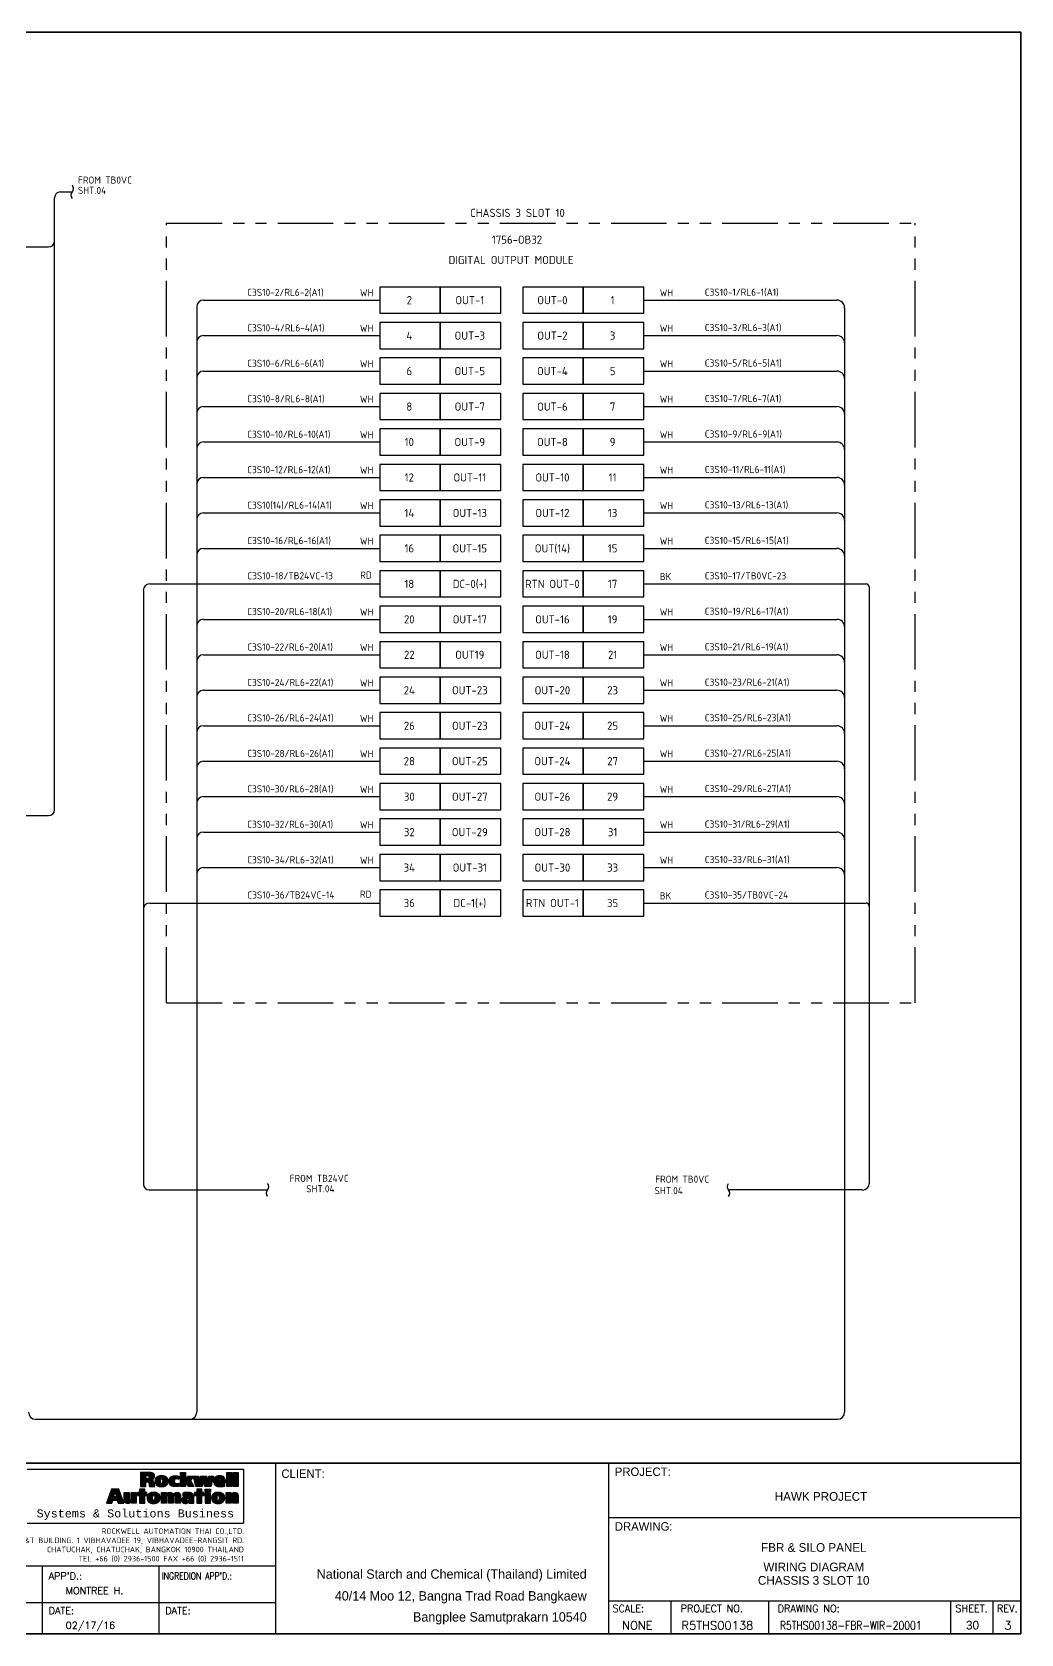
# Model space of a CAD drawing. Header units: inches. Extents: x 579627 to 667544, y 458630 to 507164.
# Drawn here: x 657006 to 658675, y 489908 to 492612 of the extents above; entities that cross this region are included whole.
import ezdxf
from ezdxf.enums import TextEntityAlignment as Align

# ---------------------------------------------------------------- set-up
doc = ezdxf.new("R2010")
doc.units = ezdxf.units.IN
doc.header["$MEASUREMENT"] = 0
doc.linetypes.add('PHANTOM2', pattern=[1.25, 0.625, -0.125, 0.125, -0.125, 0.125, -0.125])
for name, color, linetype in [('ASHADE', 7, 'Continuous'), ('GT_1', 9, 'Continuous'), ('HELPPOINT', 7, 'Continuous'), ('IE-EQUIP', 253, 'Continuous'), ('MEMBER', 7, 'Continuous'), ('RA_LOGO', 2, 'Continuous'), ('TITLE_BOX', 7, 'Continuous')]:
    doc.layers.add(name, color=color, linetype=linetype)
doc.styles.add('BOLD', font='monos.ttf')
doc.styles.add('HTX11', font='O8111901')
doc.styles.add('ISO3098B', font='ISO3098B.shx')
doc.styles.add('ROMANS', font='romans.shx', dxfattribs={"width": 0.85, "height": 25})
doc.styles.add('T1', font='browa.ttf', dxfattribs={"height": 1000})

# ---------------------------------------------------------------- blocks, each defined once
blk = doc.blocks.new('RA_LOGO1')
at = {"layer": 'RA_LOGO', "linetype": 'Continuous'}
h = blk.add_hatch(color=1, dxfattribs=at)
h.paths.add_polyline_path([(0.987, 0.539), (1.017, 0.539), (1.033, 0.538), (1.046, 0.533), (1.055, 0.521), (1.061, 0.505), (1.065, 0.484), (1.068, 0.461), (1.071, 0.439), (1.074, 0.42), (1.213, 0.42), (1.207, 0.439), (1.203, 0.46), (1.199, 0.482), (1.195, 0.504), (1.189, 0.526), (1.18, 0.545), (1.166, 0.562), (1.147, 0.575), (1.12, 0.583), (1.142, 0.59), (1.16, 0.598), (1.175, 0.609), (1.188, 0.621), (1.197, 0.637), (1.203, 0.655), (1.205, 0.677), (1.204, 0.694), (1.2, 0.709), (1.194, 0.723), (1.185, 0.734), (1.175, 0.744), (1.162, 0.752), (1.147, 0.759), (1.131, 0.763), (1.112, 0.767), (1.092, 0.769), (1.07, 0.77), (0.853, 0.77), (0.853, 0.42), (0.987, 0.42)])
h.paths.add_polyline_path([(0.981, 0.617), (0.981, 0.692), (1.018, 0.692), (1.044, 0.689), (1.063, 0.679), (1.071, 0.656), (1.066, 0.635), (1.054, 0.623), (1.036, 0.618), (1.016, 0.617)], flags=16)
h = blk.add_hatch(color=1, dxfattribs=at)
h.paths.add_polyline_path([(1.3, 0.676), (1.285, 0.67), (1.271, 0.663), (1.258, 0.654), (1.247, 0.644), (1.238, 0.633), (1.23, 0.62), (1.225, 0.606), (1.22, 0.591), (1.218, 0.574), (1.217, 0.556), (1.218, 0.538), (1.22, 0.522), (1.224, 0.506), (1.229, 0.492), (1.235, 0.479), (1.243, 0.467), (1.253, 0.456), (1.264, 0.447), (1.276, 0.438), (1.29, 0.431), (1.305, 0.425), (1.321, 0.421), (1.339, 0.417), (1.358, 0.415), (1.378, 0.415), (1.399, 0.415), (1.418, 0.417), (1.435, 0.421), (1.452, 0.425), (1.467, 0.431), (1.481, 0.438), (1.493, 0.447), (1.504, 0.456), (1.514, 0.467), (1.522, 0.479), (1.528, 0.492), (1.534, 0.506), (1.537, 0.522), (1.54, 0.538), (1.54, 0.556), (1.539, 0.574), (1.537, 0.591), (1.533, 0.606), (1.527, 0.62), (1.519, 0.633), (1.51, 0.644), (1.499, 0.654), (1.486, 0.663), (1.472, 0.67), (1.456, 0.676), (1.439, 0.681), (1.42, 0.684), (1.4, 0.686), (1.378, 0.687), (1.357, 0.686), (1.336, 0.684), (1.317, 0.681)])
h.paths.add_polyline_path([(1.36, 0.605), (1.378, 0.612), (1.396, 0.605), (1.404, 0.584), (1.406, 0.556), (1.405, 0.529), (1.401, 0.508), (1.393, 0.494), (1.378, 0.49), (1.364, 0.494), (1.356, 0.508), (1.352, 0.529), (1.351, 0.556), (1.353, 0.584)], flags=16)
for color, points in [(1, [(1.697, 0.575), (1.705, 0.591), (1.718, 0.603), (1.735, 0.61), (1.756, 0.612), (1.778, 0.61), (1.796, 0.606), (1.813, 0.599), (1.813, 0.676), (1.793, 0.681), (1.771, 0.684), (1.748, 0.686), (1.721, 0.687), (1.699, 0.686), (1.679, 0.684), (1.66, 0.681), (1.643, 0.676), (1.627, 0.67), (1.613, 0.663), (1.601, 0.654), (1.59, 0.644), (1.581, 0.633), (1.573, 0.62), (1.567, 0.606), (1.563, 0.591), (1.561, 0.574), (1.56, 0.556), (1.56, 0.538), (1.563, 0.522), (1.566, 0.506), (1.572, 0.492), (1.578, 0.479), (1.586, 0.467), (1.596, 0.456), (1.607, 0.447), (1.619, 0.438), (1.632, 0.431), (1.648, 0.425), (1.664, 0.421), (1.682, 0.417), (1.701, 0.415), (1.721, 0.415), (1.748, 0.415), (1.772, 0.418), (1.794, 0.422), (1.815, 0.428), (1.815, 0.505), (1.797, 0.496), (1.778, 0.491), (1.756, 0.49), (1.735, 0.492), (1.718, 0.5), (1.705, 0.514), (1.697, 0.531), (1.694, 0.554)]), (1, [(2.233, 0.42), (2.391, 0.42), (2.423, 0.598), (2.424, 0.598), (2.455, 0.42), (2.612, 0.42), (2.671, 0.681), (2.556, 0.681), (2.533, 0.511), (2.532, 0.511), (2.503, 0.681), (2.351, 0.681), (2.324, 0.511), (2.323, 0.511), (2.298, 0.681), (2.174, 0.681)]), (1, [(3.007, 0.42), (3.13, 0.42), (3.13, 0.769), (3.007, 0.769)]), (1, [(3.292, 0.769), (3.169, 0.769), (3.169, 0.42), (3.292, 0.42)]), (252, [(0.745, 0.265), (0.617, 0.265), (0.617, 0.112), (0.617, 0.096), (0.611, 0.082), (0.594, 0.076), (0.579, 0.082), (0.573, 0.096), (0.572, 0.112), (0.572, 0.265), (0.444, 0.265), (0.444, 0.081), (0.445, 0.062), (0.449, 0.046), (0.455, 0.031), (0.465, 0.018), (0.478, 0.008), (0.494, 0.001), (0.513, -0.004), (0.537, -0.006), (0.558, -0.004), (0.579, 0.001), (0.597, 0.011), (0.612, 0.026), (0.625, 0.047), (0.625, 0), (0.745, 0)]), (252, [(0.956, 0.191), (1.011, 0.191), (1.011, 0.265), (0.956, 0.265), (0.956, 0.355), (0.828, 0.355), (0.828, 0.265), (0.774, 0.265), (0.774, 0.191), (0.828, 0.191), (0.828, 0), (0.956, 0)]), (252, [(1.505, 0.153), (1.505, 0.169), (1.511, 0.183), (1.528, 0.189), (1.543, 0.183), (1.549, 0.169), (1.55, 0.153), (1.55, 0), (1.678, 0), (1.678, 0.153), (1.679, 0.169), (1.685, 0.183), (1.701, 0.189), (1.717, 0.183), (1.723, 0.169), (1.724, 0.153), (1.724, 0), (1.852, 0), (1.852, 0.159), (1.851, 0.173), (1.851, 0.187), (1.85, 0.202), (1.847, 0.215), (1.843, 0.228), (1.836, 0.24), (1.827, 0.25), (1.816, 0.259), (1.8, 0.265), (1.781, 0.269), (1.758, 0.271), (1.738, 0.269), (1.717, 0.264), (1.698, 0.255), (1.682, 0.242), (1.672, 0.225), (1.663, 0.242), (1.649, 0.255), (1.631, 0.264), (1.61, 0.269), (1.589, 0.271), (1.57, 0.27), (1.551, 0.266), (1.535, 0.259), (1.52, 0.249), (1.508, 0.236), (1.497, 0.217), (1.497, 0.265), (1.377, 0.265), (1.377, 0), (1.505, 0)]), (252, [(2.257, 0), (2.386, 0), (2.386, 0.191), (2.441, 0.191), (2.441, 0.265), (2.386, 0.265), (2.386, 0.355), (2.257, 0.355), (2.257, 0.265), (2.203, 0.265), (2.203, 0.191), (2.257, 0.191)]), (252, [(3.117, 0.153), (3.117, 0.169), (3.123, 0.183), (3.14, 0.189), (3.155, 0.183), (3.161, 0.169), (3.162, 0.153), (3.162, 0), (3.29, 0), (3.29, 0.184), (3.289, 0.203), (3.285, 0.219), (3.279, 0.234), (3.269, 0.247), (3.256, 0.257), (3.24, 0.265), (3.221, 0.269), (3.197, 0.271), (3.176, 0.269), (3.155, 0.263), (3.137, 0.253), (3.122, 0.239), (3.109, 0.217), (3.109, 0.265), (2.989, 0.265), (2.989, 0), (3.117, 0)])]:
    blk.add_hatch(color=color, dxfattribs=at).paths.add_polyline_path(points)
h = blk.add_hatch(color=1, dxfattribs=at)
h.paths.add_polyline_path([(1.973, 0.769), (1.847, 0.769), (1.847, 0.42), (1.973, 0.42), (1.973, 0.566)])
h.paths.add_polyline_path([(1.974, 0.566), (2.045, 0.42), (2.187, 0.42), (2.101, 0.566), (2.173, 0.681), (2.036, 0.681)])
h = blk.add_hatch(color=1, dxfattribs=at)
h.paths.add_polyline_path([(2.817, 0.415), (2.838, 0.415), (2.859, 0.415), (2.88, 0.416), (2.901, 0.418), (2.92, 0.421), (2.938, 0.425), (2.956, 0.43), (2.956, 0.497), (2.939, 0.49), (2.918, 0.485), (2.895, 0.482), (2.87, 0.481), (2.849, 0.482), (2.83, 0.485), (2.815, 0.493), (2.804, 0.504), (2.8, 0.521), (2.975, 0.521), (2.975, 0.536), (2.974, 0.555), (2.972, 0.572), (2.969, 0.589), (2.965, 0.605), (2.96, 0.619), (2.953, 0.632), (2.944, 0.645), (2.934, 0.655), (2.922, 0.665), (2.909, 0.673), (2.894, 0.679), (2.877, 0.683), (2.858, 0.686), (2.838, 0.687), (2.816, 0.686), (2.795, 0.684), (2.777, 0.681), (2.759, 0.676), (2.744, 0.67), (2.73, 0.663), (2.717, 0.654), (2.706, 0.644), (2.697, 0.633), (2.69, 0.62), (2.684, 0.606), (2.679, 0.591), (2.677, 0.574), (2.676, 0.556), (2.677, 0.538), (2.679, 0.522), (2.683, 0.507), (2.688, 0.492), (2.694, 0.479), (2.702, 0.467), (2.712, 0.456), (2.723, 0.447), (2.735, 0.438), (2.749, 0.431), (2.764, 0.425), (2.78, 0.421), (2.798, 0.417)])
h.paths.add_polyline_path([(2.799, 0.576), (2.801, 0.598), (2.811, 0.618), (2.834, 0.627), (2.855, 0.618), (2.864, 0.598), (2.865, 0.576)], flags=16)
h = blk.add_hatch(color=252, dxfattribs=at)
h.paths.add_polyline_path([(0.272, 0.077), (0.296, 0), (0.439, 0), (0.312, 0.355), (0.124, 0.355), (0, 0), (0.136, 0), (0.158, 0.077)])
h.paths.add_polyline_path([(0.255, 0.162), (0.177, 0.162), (0.216, 0.28)], flags=16)
h = blk.add_hatch(color=252, dxfattribs=at)
h.paths.add_polyline_path([(1.14, -0.003), (1.159, -0.005), (1.18, -0.006), (1.201, -0.005), (1.22, -0.003), (1.238, 0), (1.255, 0.005), (1.27, 0.011), (1.284, 0.018), (1.297, 0.027), (1.308, 0.036), (1.317, 0.047), (1.326, 0.06), (1.333, 0.073), (1.338, 0.087), (1.342, 0.103), (1.344, 0.12), (1.345, 0.137), (1.344, 0.156), (1.341, 0.173), (1.337, 0.188), (1.331, 0.203), (1.323, 0.216), (1.313, 0.227), (1.302, 0.238), (1.29, 0.246), (1.275, 0.254), (1.259, 0.26), (1.242, 0.265), (1.223, 0.268), (1.202, 0.27), (1.18, 0.271), (1.158, 0.27), (1.137, 0.268), (1.118, 0.265), (1.101, 0.26), (1.085, 0.254), (1.071, 0.246), (1.058, 0.238), (1.047, 0.227), (1.038, 0.216), (1.03, 0.203), (1.024, 0.188), (1.02, 0.173), (1.017, 0.156), (1.016, 0.137), (1.017, 0.12), (1.019, 0.103), (1.023, 0.087), (1.028, 0.073), (1.035, 0.06), (1.043, 0.047), (1.053, 0.036), (1.064, 0.027), (1.076, 0.018), (1.09, 0.011), (1.105, 0.005), (1.122, 0)])
h.paths.add_polyline_path([(1.165, 0.075), (1.157, 0.089), (1.153, 0.111), (1.152, 0.137), (1.154, 0.166), (1.162, 0.187), (1.18, 0.195), (1.198, 0.187), (1.207, 0.166), (1.208, 0.137), (1.207, 0.111), (1.204, 0.089), (1.195, 0.075), (1.18, 0.07)], flags=16)
h = blk.add_hatch(color=252, dxfattribs=at)
h.paths.add_polyline_path([(1.883, 0.052), (1.889, 0.036), (1.899, 0.023), (1.911, 0.012), (1.926, 0.004), (1.942, -0.001), (1.96, -0.005), (1.978, -0.006), (1.999, -0.004), (2.019, 0.001), (2.037, 0.01), (2.052, 0.022), (2.065, 0.04), (2.065, 0), (2.184, 0), (2.184, 0.161), (2.183, 0.18), (2.179, 0.197), (2.173, 0.212), (2.165, 0.225), (2.155, 0.236), (2.144, 0.245), (2.131, 0.252), (2.117, 0.258), (2.102, 0.263), (2.086, 0.266), (2.07, 0.268), (2.054, 0.27), (2.038, 0.271), (2.022, 0.271), (1.995, 0.27), (1.973, 0.269), (1.953, 0.266), (1.933, 0.261), (1.911, 0.256), (1.911, 0.181), (1.932, 0.19), (1.954, 0.197), (1.977, 0.202), (2, 0.204), (2.019, 0.203), (2.037, 0.2), (2.053, 0.194), (2.063, 0.183), (2.067, 0.165), (2.053, 0.167), (2.036, 0.168), (2.018, 0.169), (2, 0.168), (1.983, 0.167), (1.965, 0.164), (1.948, 0.16), (1.933, 0.154), (1.918, 0.147), (1.906, 0.137), (1.896, 0.125), (1.888, 0.11), (1.883, 0.092), (1.881, 0.072)])
h.paths.add_polyline_path([(1.998, 0.086), (2.007, 0.106), (2.028, 0.115), (2.055, 0.116), (2.067, 0.116), (2.067, 0.108), (2.063, 0.086), (2.05, 0.068), (2.028, 0.061), (2.011, 0.064), (2.001, 0.072)], flags=16)
h = blk.add_hatch(color=252, dxfattribs=at)
h.paths.add_polyline_path([(2.471, 0), (2.599, 0), (2.599, 0.264), (2.471, 0.264)])
h.paths.add_polyline_path([(2.599, 0.296), (2.599, 0.355), (2.471, 0.355), (2.471, 0.296)])
h = blk.add_hatch(color=252, dxfattribs=at)
h.paths.add_polyline_path([(2.751, -0.003), (2.77, -0.005), (2.791, -0.006), (2.811, -0.005), (2.831, -0.003), (2.849, 0), (2.865, 0.005), (2.881, 0.011), (2.895, 0.018), (2.907, 0.027), (2.918, 0.036), (2.928, 0.047), (2.936, 0.06), (2.943, 0.073), (2.948, 0.087), (2.952, 0.103), (2.955, 0.12), (2.955, 0.137), (2.954, 0.156), (2.952, 0.173), (2.947, 0.188), (2.941, 0.203), (2.934, 0.216), (2.924, 0.227), (2.913, 0.238), (2.9, 0.246), (2.886, 0.254), (2.87, 0.26), (2.852, 0.265), (2.833, 0.268), (2.813, 0.27), (2.791, 0.271), (2.769, 0.27), (2.748, 0.268), (2.729, 0.265), (2.711, 0.26), (2.695, 0.254), (2.681, 0.246), (2.669, 0.238), (2.658, 0.227), (2.648, 0.216), (2.64, 0.203), (2.634, 0.188), (2.63, 0.173), (2.628, 0.156), (2.627, 0.137), (2.627, 0.12), (2.63, 0.103), (2.633, 0.087), (2.639, 0.073), (2.645, 0.06), (2.654, 0.047), (2.663, 0.036), (2.674, 0.027), (2.687, 0.018), (2.701, 0.011), (2.716, 0.005), (2.733, 0)])
h.paths.add_polyline_path([(2.776, 0.075), (2.768, 0.089), (2.764, 0.111), (2.763, 0.137), (2.765, 0.166), (2.773, 0.187), (2.791, 0.195), (2.809, 0.187), (2.817, 0.166), (2.819, 0.137), (2.818, 0.111), (2.814, 0.089), (2.806, 0.075), (2.791, 0.07)], flags=16)
at = {"layer": 'RA_LOGO', "color": 1, "linetype": 'Continuous'}
for points in [[(1.147, 0.759), (1.131, 0.763), (1.112, 0.767), (1.092, 0.769), (1.07, 0.77), (0.853, 0.77), (0.853, 0.42), (0.987, 0.42), (0.987, 0.539), (1.017, 0.539), (1.033, 0.538), (1.046, 0.533), (1.055, 0.521), (1.061, 0.505), (1.065, 0.484), (1.068, 0.461), (1.071, 0.439), (1.074, 0.42), (1.213, 0.42), (1.207, 0.439), (1.203, 0.46), (1.199, 0.482), (1.195, 0.504), (1.189, 0.526), (1.18, 0.545), (1.166, 0.562), (1.147, 0.575), (1.121, 0.583), (1.121, 0.584), (1.142, 0.59), (1.16, 0.598), (1.175, 0.609), (1.188, 0.621), (1.197, 0.637), (1.203, 0.655), (1.205, 0.677), (1.204, 0.694), (1.2, 0.709), (1.194, 0.723), (1.185, 0.734), (1.175, 0.744), (1.162, 0.752)], [(1.016, 0.617), (0.981, 0.617), (0.981, 0.692), (1.018, 0.692), (1.044, 0.689), (1.063, 0.679), (1.071, 0.656), (1.066, 0.635), (1.054, 0.623), (1.036, 0.618)], [(1.456, 0.676), (1.439, 0.681), (1.42, 0.684), (1.4, 0.686), (1.378, 0.687), (1.357, 0.686), (1.336, 0.684), (1.317, 0.681), (1.3, 0.676), (1.285, 0.67), (1.271, 0.663), (1.258, 0.654), (1.247, 0.644), (1.238, 0.633), (1.23, 0.62), (1.225, 0.606), (1.22, 0.591), (1.218, 0.574), (1.217, 0.556), (1.217, 0.556), (1.218, 0.538), (1.22, 0.522), (1.224, 0.506), (1.229, 0.492), (1.235, 0.479), (1.243, 0.467), (1.253, 0.456), (1.264, 0.447), (1.276, 0.438), (1.29, 0.431), (1.305, 0.425), (1.321, 0.421), (1.339, 0.417), (1.358, 0.415), (1.378, 0.415), (1.399, 0.415), (1.418, 0.417), (1.435, 0.421), (1.452, 0.425), (1.467, 0.431), (1.481, 0.438), (1.493, 0.447), (1.504, 0.456), (1.514, 0.467), (1.522, 0.479), (1.528, 0.492), (1.534, 0.506), (1.537, 0.522), (1.54, 0.538), (1.54, 0.556), (1.539, 0.574), (1.537, 0.591), (1.533, 0.606), (1.527, 0.62), (1.519, 0.633), (1.51, 0.644), (1.499, 0.654), (1.486, 0.663), (1.472, 0.67)], [(1.351, 0.556), (1.353, 0.584), (1.36, 0.605), (1.378, 0.612), (1.396, 0.605), (1.404, 0.584), (1.406, 0.556), (1.405, 0.529), (1.401, 0.508), (1.393, 0.494), (1.378, 0.49), (1.364, 0.494), (1.356, 0.508), (1.352, 0.529)], [(1.679, 0.684), (1.699, 0.686), (1.721, 0.687), (1.748, 0.686), (1.771, 0.684), (1.793, 0.681), (1.813, 0.676), (1.813, 0.599), (1.796, 0.606), (1.778, 0.61), (1.756, 0.612), (1.735, 0.61), (1.718, 0.603), (1.705, 0.591), (1.697, 0.575), (1.694, 0.554), (1.697, 0.531), (1.705, 0.514), (1.718, 0.5), (1.735, 0.492), (1.756, 0.49), (1.778, 0.491), (1.797, 0.496), (1.815, 0.505), (1.815, 0.428), (1.794, 0.422), (1.772, 0.418), (1.748, 0.415), (1.721, 0.415), (1.701, 0.415), (1.682, 0.417), (1.664, 0.421), (1.648, 0.425), (1.632, 0.431), (1.619, 0.438), (1.607, 0.447), (1.596, 0.456), (1.586, 0.467), (1.578, 0.479), (1.572, 0.492), (1.566, 0.506), (1.563, 0.522), (1.56, 0.538), (1.56, 0.556), (1.561, 0.574), (1.563, 0.591), (1.567, 0.606), (1.573, 0.62), (1.581, 0.633), (1.59, 0.644), (1.601, 0.654), (1.613, 0.663), (1.627, 0.67), (1.643, 0.676), (1.66, 0.681)], [(1.973, 0.42), (1.847, 0.42), (1.847, 0.769), (1.973, 0.769), (1.973, 0.566), (1.974, 0.566), (1.973, 0.566)], [(2.045, 0.42), (1.974, 0.566), (2.036, 0.681), (2.173, 0.681), (2.101, 0.566), (2.187, 0.42)], [(2.455, 0.42), (2.424, 0.598), (2.423, 0.598), (2.391, 0.42), (2.233, 0.42), (2.174, 0.681), (2.298, 0.681), (2.323, 0.511), (2.324, 0.511), (2.351, 0.681), (2.503, 0.681), (2.532, 0.511), (2.533, 0.511), (2.556, 0.681), (2.671, 0.681), (2.612, 0.42)], [(2.817, 0.415), (2.838, 0.415), (2.859, 0.415), (2.88, 0.416), (2.901, 0.418), (2.92, 0.421), (2.938, 0.425), (2.956, 0.43), (2.956, 0.497), (2.939, 0.49), (2.918, 0.485), (2.895, 0.482), (2.87, 0.481), (2.849, 0.482), (2.83, 0.485), (2.815, 0.493), (2.804, 0.504), (2.8, 0.521), (2.975, 0.521), (2.975, 0.536), (2.974, 0.555), (2.972, 0.572), (2.969, 0.589), (2.965, 0.605), (2.96, 0.619), (2.953, 0.632), (2.944, 0.645), (2.934, 0.655), (2.922, 0.665), (2.909, 0.673), (2.894, 0.679), (2.877, 0.683), (2.858, 0.686), (2.838, 0.687), (2.816, 0.686), (2.795, 0.684), (2.777, 0.681), (2.759, 0.676), (2.744, 0.67), (2.73, 0.663), (2.717, 0.654), (2.706, 0.644), (2.697, 0.633), (2.69, 0.62), (2.684, 0.606), (2.679, 0.591), (2.677, 0.574), (2.676, 0.556), (2.676, 0.556), (2.677, 0.538), (2.679, 0.522), (2.683, 0.507), (2.688, 0.492), (2.694, 0.479), (2.702, 0.467), (2.712, 0.456), (2.723, 0.447), (2.735, 0.438), (2.749, 0.431), (2.764, 0.425), (2.78, 0.421), (2.798, 0.417)], [(2.865, 0.576), (2.799, 0.576), (2.801, 0.598), (2.811, 0.618), (2.834, 0.627), (2.855, 0.618), (2.864, 0.598)], [(3.007, 0.42), (3.007, 0.769), (3.13, 0.769), (3.13, 0.42)], [(3.169, 0.42), (3.169, 0.769), (3.292, 0.769), (3.292, 0.42)]]:
    blk.add_lwpolyline(points, close=True, dxfattribs=at)
at = {"layer": 'RA_LOGO', "color": 252, "linetype": 'Continuous'}
for points in [[(0.296, 0), (0.439, 0), (0.312, 0.355), (0.124, 0.355), (0, 0), (0.136, 0), (0.158, 0.077), (0.272, 0.077)], [(0.216, 0.279), (0.217, 0.279), (0.255, 0.162), (0.177, 0.162)], [(0.455, 0.031), (0.449, 0.046), (0.445, 0.062), (0.444, 0.081), (0.444, 0.265), (0.572, 0.265), (0.572, 0.112), (0.573, 0.096), (0.579, 0.082), (0.594, 0.076), (0.611, 0.082), (0.617, 0.096), (0.617, 0.112), (0.617, 0.265), (0.745, 0.265), (0.745, 0), (0.625, 0), (0.625, 0.045), (0.624, 0.045), (0.612, 0.026), (0.597, 0.011), (0.579, 0.001), (0.558, -0.004), (0.537, -0.006), (0.513, -0.004), (0.494, 0.001), (0.478, 0.008), (0.465, 0.018)], [(0.956, 0.191), (1.011, 0.191), (1.011, 0.265), (0.956, 0.265), (0.956, 0.355), (0.828, 0.355), (0.828, 0.265), (0.774, 0.265), (0.774, 0.191), (0.828, 0.191), (0.828, 0), (0.956, 0)], [(1.158, 0.27), (1.137, 0.268), (1.118, 0.265), (1.101, 0.26), (1.085, 0.254), (1.071, 0.246), (1.058, 0.238), (1.047, 0.227), (1.038, 0.216), (1.03, 0.203), (1.024, 0.188), (1.02, 0.173), (1.017, 0.156), (1.016, 0.137), (1.016, 0.137), (1.017, 0.12), (1.019, 0.103), (1.023, 0.087), (1.028, 0.073), (1.035, 0.06), (1.043, 0.047), (1.053, 0.036), (1.064, 0.027), (1.076, 0.018), (1.09, 0.011), (1.105, 0.005), (1.122, 0), (1.14, -0.003), (1.159, -0.005), (1.18, -0.006), (1.201, -0.005), (1.22, -0.003), (1.238, 0), (1.255, 0.005), (1.27, 0.011), (1.284, 0.018), (1.297, 0.027), (1.308, 0.036), (1.317, 0.047), (1.326, 0.06), (1.333, 0.073), (1.338, 0.087), (1.342, 0.103), (1.344, 0.12), (1.345, 0.137), (1.345, 0.137), (1.344, 0.156), (1.341, 0.173), (1.337, 0.188), (1.331, 0.203), (1.323, 0.216), (1.313, 0.227), (1.302, 0.238), (1.29, 0.246), (1.275, 0.254), (1.259, 0.26), (1.242, 0.265), (1.223, 0.268), (1.202, 0.27), (1.18, 0.271), (1.18, 0.271)], [(1.152, 0.137), (1.154, 0.166), (1.162, 0.187), (1.18, 0.195), (1.198, 0.187), (1.207, 0.166), (1.208, 0.137), (1.207, 0.111), (1.204, 0.089), (1.195, 0.075), (1.18, 0.07), (1.165, 0.075), (1.157, 0.089), (1.153, 0.111)], [(1.549, 0.169), (1.543, 0.183), (1.528, 0.189), (1.511, 0.183), (1.505, 0.169), (1.505, 0.153), (1.505, 0), (1.377, 0), (1.377, 0.265), (1.497, 0.265), (1.497, 0.219), (1.499, 0.219), (1.508, 0.236), (1.52, 0.249), (1.535, 0.259), (1.551, 0.266), (1.57, 0.27), (1.589, 0.271), (1.61, 0.269), (1.631, 0.264), (1.649, 0.255), (1.663, 0.242), (1.672, 0.226), (1.673, 0.226), (1.682, 0.242), (1.698, 0.255), (1.717, 0.264), (1.738, 0.269), (1.758, 0.271), (1.781, 0.269), (1.8, 0.265), (1.816, 0.259), (1.827, 0.25), (1.836, 0.24), (1.843, 0.228), (1.847, 0.215), (1.85, 0.202), (1.851, 0.187), (1.851, 0.173), (1.852, 0.159), (1.852, 0), (1.724, 0), (1.724, 0.153), (1.723, 0.169), (1.717, 0.183), (1.701, 0.189), (1.685, 0.183), (1.679, 0.169), (1.678, 0.153), (1.678, 0), (1.55, 0), (1.55, 0.153)], [(1.973, 0.269), (1.953, 0.266), (1.933, 0.261), (1.911, 0.256), (1.911, 0.181), (1.932, 0.19), (1.954, 0.197), (1.977, 0.202), (2, 0.204), (2.019, 0.203), (2.037, 0.2), (2.053, 0.194), (2.063, 0.183), (2.067, 0.165), (2.053, 0.167), (2.036, 0.168), (2.018, 0.169), (2, 0.168), (1.983, 0.167), (1.965, 0.164), (1.948, 0.16), (1.933, 0.154), (1.918, 0.147), (1.906, 0.137), (1.896, 0.125), (1.888, 0.11), (1.883, 0.092), (1.881, 0.072), (1.881, 0.072), (1.883, 0.052), (1.889, 0.036), (1.899, 0.023), (1.911, 0.012), (1.926, 0.004), (1.942, -0.001), (1.96, -0.005), (1.978, -0.006), (1.999, -0.004), (2.019, 0.001), (2.037, 0.01), (2.052, 0.022), (2.064, 0.038), (2.065, 0.038), (2.065, 0), (2.184, 0), (2.184, 0.161), (2.183, 0.18), (2.179, 0.197), (2.173, 0.212), (2.165, 0.225), (2.155, 0.236), (2.144, 0.245), (2.131, 0.252), (2.117, 0.258), (2.102, 0.263), (2.086, 0.266), (2.07, 0.268), (2.054, 0.27), (2.038, 0.271), (2.022, 0.271), (1.995, 0.27)], [(2.067, 0.108), (2.063, 0.086), (2.05, 0.068), (2.028, 0.061), (2.011, 0.064), (2.001, 0.072), (1.998, 0.086), (2.007, 0.106), (2.028, 0.115), (2.055, 0.116), (2.067, 0.116)], [(2.386, 0), (2.386, 0.191), (2.441, 0.191), (2.441, 0.265), (2.386, 0.265), (2.386, 0.355), (2.257, 0.355), (2.257, 0.265), (2.203, 0.265), (2.203, 0.191), (2.257, 0.191), (2.257, 0)], [(2.471, 0.296), (2.471, 0.355), (2.599, 0.355), (2.599, 0.296)], [(2.599, 0), (2.599, 0.264), (2.471, 0.264), (2.471, 0)], [(2.87, 0.26), (2.852, 0.265), (2.833, 0.268), (2.813, 0.27), (2.791, 0.271), (2.769, 0.27), (2.748, 0.268), (2.729, 0.265), (2.711, 0.26), (2.695, 0.254), (2.681, 0.246), (2.669, 0.238), (2.658, 0.227), (2.648, 0.216), (2.64, 0.203), (2.634, 0.188), (2.63, 0.173), (2.628, 0.156), (2.627, 0.137), (2.627, 0.137), (2.627, 0.12), (2.63, 0.103), (2.633, 0.087), (2.639, 0.073), (2.645, 0.06), (2.654, 0.047), (2.663, 0.036), (2.674, 0.027), (2.687, 0.018), (2.701, 0.011), (2.716, 0.005), (2.733, 0), (2.751, -0.003), (2.77, -0.005), (2.791, -0.006), (2.811, -0.005), (2.831, -0.003), (2.849, 0), (2.865, 0.005), (2.881, 0.011), (2.895, 0.018), (2.907, 0.027), (2.918, 0.036), (2.928, 0.047), (2.936, 0.06), (2.943, 0.073), (2.948, 0.087), (2.952, 0.103), (2.955, 0.12), (2.955, 0.137), (2.955, 0.137), (2.954, 0.156), (2.952, 0.173), (2.947, 0.188), (2.941, 0.203), (2.934, 0.216), (2.924, 0.227), (2.913, 0.238), (2.9, 0.246), (2.886, 0.254)], [(2.763, 0.137), (2.765, 0.166), (2.773, 0.187), (2.791, 0.195), (2.809, 0.187), (2.817, 0.166), (2.819, 0.137), (2.818, 0.111), (2.814, 0.089), (2.806, 0.075), (2.791, 0.07), (2.776, 0.075), (2.768, 0.089), (2.764, 0.111)], [(3.117, 0.169), (3.117, 0.153), (3.117, 0), (2.989, 0), (2.989, 0.265), (3.109, 0.265), (3.109, 0.219), (3.11, 0.219), (3.122, 0.239), (3.137, 0.253), (3.155, 0.263), (3.176, 0.269), (3.197, 0.271), (3.221, 0.269), (3.24, 0.265), (3.256, 0.257), (3.269, 0.247), (3.279, 0.234), (3.285, 0.219), (3.289, 0.203), (3.29, 0.184), (3.29, 0), (3.162, 0), (3.162, 0.153), (3.161, 0.169), (3.155, 0.183), (3.14, 0.189), (3.123, 0.183)]]:
    blk.add_lwpolyline(points, close=True, dxfattribs=at)
blk = doc.blocks.new('TPA')
at = {"color": 0}
for p, q in [((565225.5, 502262.6), (565640.1, 502262.6)), ((565640.1, 502262.6), (565640.1, 502159)), ((565225.5, 502159), (565640.1, 502159))]:
    blk.add_line(p, q, dxfattribs=at)
at = {"color": 4}
for p, q in [((566459.5, 502010.1), (566459.5, 501946.4)), ((566647.2, 502010.1), (566647.2, 501946.4))]:
    blk.add_line(p, q, dxfattribs=at)
at = {"color": 4, "ltscale": 0.5}
for p, q in [((566996.2, 502010.1), (566996.2, 501946.4)), ((566996.2, 502010.1), (566996.2, 501946.4)), ((567077.1, 502010.1), (567077.1, 501946.4)), ((567077.1, 502010.1), (567077.1, 501946.4))]:
    blk.add_line(p, q, dxfattribs=at)
at = {"layer": 'GT_1', "color": 4}
for p, q in [((566341, 501946.4), (566341, 502273.8)), ((566341, 501946.4), (566341, 502273.8)), ((566341, 502010.1), (567131, 502010.1))]:
    blk.add_line(p, q, dxfattribs=at)
at = {"layer": 'GT_1', "color": 4, "flags": 128}
for points in [[(565702.1, 501946.4), (565702.1, 502273.8)], [(566341, 501946.4), (566341, 502273.8)], [(565702.1, 502076.3), (564807.7, 502076.3)], [(565254.9, 501946.4), (565254.9, 502076.3)], [(565478.5, 501946.4), (565478.5, 502076.3)], [(565702.1, 502006.4), (564807.7, 502006.4)]]:
    blk.add_lwpolyline(points, dxfattribs=at)
at = {"layer": 'HELPPOINT', "color": 4, "lineweight": 35}
for p, q in [((562706.8, 505019.3), (567131, 505019.3)), ((562706.8, 505019.3), (567131, 505019.3)), ((567131, 505019.3), (567131, 501946.4)), ((567131, 505019.3), (567131, 501946.4)), ((567131, 501946.4), (562706.8, 501946.4)), ((567131, 501946.4), (562706.8, 501946.4))]:
    blk.add_line(p, q, dxfattribs=at)
at = {"layer": 'HELPPOINT', "color": 4}
for p, q in [((566341, 502169.7), (567131, 502169.7)), ((566341, 502169.7), (567131, 502169.7)), ((566341, 502010.1), (567131, 502010.1))]:
    blk.add_line(p, q, dxfattribs=at)
at = {"layer": 'MEMBER', "color": 4, "lineweight": 35}
blk.add_line((562706.8, 502273.8), (567131, 502273.8), dxfattribs=at)
blk.add_line((562706.8, 502273.8), (567131, 502273.8), dxfattribs=at)
at = {"layer": 'MEMBER', "color": 4}
for p, q in [((566341, 502169.7), (567131, 502169.7)), ((566341, 502169.7), (567131, 502169.7)), ((566341, 502010.1), (567131, 502010.1)), ((566341, 502010.1), (567131, 502010.1))]:
    blk.add_line(p, q, dxfattribs=at)
at = {"color": 0, "xscale": 76.7727272878401, "yscale": 76.77272728795651, "zscale": 76.772727288}
blk.add_blockref('RA_LOGO1', (565377.2, 502197.1), dxfattribs=at)
at = {"color": 4, "ltscale": 100, "style": 'HTX11'}
for s, p in [('HAWK PROJECT', (566747.6, 502210.2)), ('FBR & SILO PANEL', (566733.8, 502112.3)), ('WIRING DIAGRAM', (566733.8, 502074.9))]:
    blk.add_text(s, height=16.696, dxfattribs=at).set_placement(p, align=Align.MIDDLE_CENTER)
at = {"color": 0, "insert": (565243.3, 502185.3), "char_height": 15.355, "width": 438.272, "attachment_point": 1, "style": 'BOLD'}
blk.add_mtext('{\\W1.04;Systems & Solutions Business}', dxfattribs=at)
at = {"color": 4, "insert": (565640.9, 502148.9), "char_height": 10.5571, "width": 527.854, "attachment_point": 3, "style": 'ISO3098B'}
blk.add_mtext('ROCKWELL AUTOMATION THAI CO.,LTD.\\P22 FLOOR. TP&T BUILDING. 1 VIBHAVADEE 19, VIBHAVADEE-RANGSIT RD. CHATUCHAK, CHATUCHAK, BANGKOK 10900 THAILAND\\PTEL +66 (0) 2936-1500 FAX +66 (0) 2936-1511', dxfattribs=at)
at = {"style": 'HTX11'}
for tag, p in [('A', (566704.3, 502037.1)), ('B', (567038.2, 501963.3))]:
    blk.add_attdef(tag, text='', height=16.8, dxfattribs=at).set_placement(p, align=Align.MIDDLE_CENTER)
at = {"layer": 'GT_1', "color": 4, "style": 'HTX11'}
for s, p in [('CLIENT:', (565712.8, 502245.8)), ('PROJECT:', (566352.2, 502249.5)), ('DRAWING:', (566352.2, 502144.6))]:
    blk.add_text(s, height=16.19, dxfattribs=at).set_placement(p)
at = {"layer": 'MEMBER', "color": 4, "ltscale": 0.8, "style": 'ROMANS'}
for s, height, p in [("APP'D.:", 13.49, (565266.5, 502051.1)), ('MONTREE H.', 13.49, (565299.2, 502022.7)), ('SCALE:', 13.49, (566347.7, 501988.5)), ('PROJECT NO.', 13.495, (566478.7, 501988.5)), ('DRAWING NO:', 13.495, (566664.7, 501988.5)), ('SHEET.', 13.64, (567005.3, 501988.5)), ('REV.', 13.64, (567084.8, 501988.5)), ('DATE:', 13.49, (565266.5, 501984.5)), ('02/17/16', 13.49, (565299.2, 501956)), ('DATE:', 13.49, (565490.1, 501984.5)), ('NONE', 16.17, (566365.9, 501954.7)), ('R5THS00138', 16.17, (566480, 501954.7))]:
    blk.add_text(s, height=height, dxfattribs=at).set_placement(p)
at = {"layer": 'MEMBER', "color": 4, "ltscale": 0.8, "style": 'ROMANS', "width": 0.8}
for s, height, p in [("INGREDION APP'D.:", 13.495, (565483.3, 502051.1)), ('R5THS00138-FBR-WIR-20001', 16.175, (566668.8, 501954.7))]:
    blk.add_text(s, height=height, dxfattribs=at).set_placement(p)
at = {"layer": 'MEMBER', "color": 4, "ltscale": 0.8, "style": 'ROMANS'}
blk.add_text('3', height=16.2, dxfattribs=at).set_placement((567105.9, 501954.7), align=Align.CENTER)
at = {"layer": 'TITLE_BOX', "color": 7, "linetype": 'ByBlock', "style": 'T1'}
for s, p in [('National Starch and Chemical (Thailand) Limited', (566298.3, 502052.3)), ('40/14 Moo 12, Bangna Trad Road Bangkaew', (566298.3, 502010.5)), ('Bangplee Samutprakarn 10540', (566298.3, 501970.1))]:
    blk.add_text(s, height=18, dxfattribs=at).set_placement(p, align=Align.RIGHT)

msp = doc.modelspace()

# ---------------------------------------------------------------- linework, layer by layer
msp.add_line((657044.2, 491299), (657044.2, 492332))
at = {"color": 0}
for p, q in [((657054.2, 492342), (657074.4, 492342)), ((656761.7, 492249), (657034.2, 492249)), ((658038.5, 491680.3), (658413.9, 491680.3)), ((658418.9, 491675.3), (658418.9, 490668.1)), ((656761.7, 491289), (657034.2, 491289)), ((658038.5, 491141.5), (658413.9, 491141.5)), ((658407.9, 490657.1), (658181.7, 490657.1))]:
    msp.add_line(p, q, dxfattribs=at)
at = {"color": 4}
for p, q in [((657284.4, 492148.2), (657284.4, 490282.1)), ((657295.4, 492159.2), (657592.9, 492159.2)), ((658038.5, 492159.2), (658364.6, 492159.2)), ((658377.5, 492146.3), (658377.5, 490282.1)), ((657295.4, 492099.4), (657592.9, 492099.4)), ((658038.5, 492099.4), (658364.6, 492099.4)), ((657295.4, 492039.5), (657592.9, 492039.5)), ((658038.5, 492039.5), (658364.6, 492039.5)), ((657295.4, 491979.6), (657592.9, 491979.6)), ((658038.5, 491979.6), (658364.6, 491979.6)), ((657295.4, 491919.8), (657592.9, 491919.8)), ((658038.5, 491919.8), (658364.6, 491919.8)), ((657295.4, 491859.9), (657592.9, 491859.9)), ((658038.5, 491859.9), (658364.6, 491859.9)), ((657295.4, 491800), (657592.9, 491800)), ((658038.5, 491800), (658364.6, 491800)), ((657295.4, 491740.2), (657592.9, 491740.2)), ((658038.5, 491740.2), (658364.6, 491740.2)), ((657295.4, 491620.4), (657592.9, 491620.4)), ((658038.5, 491620.4), (658364.6, 491620.4)), ((657295.4, 491560.6), (657592.9, 491560.6)), ((658038.5, 491560.6), (658364.6, 491560.6)), ((657295.4, 491500.7), (657592.9, 491500.7)), ((658038.5, 491500.7), (658364.6, 491500.7)), ((657295.4, 491440.8), (657592.9, 491440.8)), ((658038.5, 491440.8), (658364.6, 491440.8)), ((657295.4, 491381), (657592.9, 491381)), ((658038.5, 491381), (658364.6, 491381)), ((657295.4, 491321.1), (657592.9, 491321.1)), ((658038.5, 491321.1), (658364.6, 491321.1)), ((657295.4, 491261.2), (657592.9, 491261.2)), ((658038.5, 491261.2), (658364.6, 491261.2)), ((657295.4, 491201.4), (657592.9, 491201.4)), ((658038.5, 491201.4), (658364.6, 491201.4)), ((657012.2, 490270.1), (658365.5, 490270.1))]:
    msp.add_line(p, q, dxfattribs=at)
at = {"color": 1}
for p, q in [((657205.1, 491680.3), (657592.9, 491680.3)), ((657194.1, 491669.2), (657194.1, 490667.1)), ((657205.1, 491141.5), (657592.9, 491141.5)), ((657204.1, 490657.1), (657403.7, 490657.1))]:
    msp.add_line(p, q, dxfattribs=at)
at = {"color": 0}
for points in [[(657074.4, 492330.9, -0.351), (657074.4, 492342, 0.351), (657074.4, 492353.1, -2.081666)], [(658181.7, 490646, 0.351), (658181.7, 490657.1, -0.351), (658181.7, 490668.2, 2.081666)]]:
    msp.add_lwpolyline(points, format="xyb", dxfattribs=at)
at = {"color": 1}
msp.add_lwpolyline([(657403.7, 490646, -0.351), (657403.7, 490657.1, 0.351), (657403.7, 490668.2, -2.081666)], format="xyb", dxfattribs=at)
for centre, start, end in [((657054.2, 492332), 90, 180), ((657034.2, 492259), 270, 0), ((657034.2, 491299), 270, 0)]:
    msp.add_arc(centre, 10, start, end)
at = {"color": 4}
for centre, radius, start, end in [((657295.4, 492148.2), 11.1, 90, 180), ((658364.6, 492146.3), 12.9, 0, 90), ((657295.4, 492088.3), 11.1, 90, 180), ((658364.6, 492086.4), 12.9, 0, 90), ((657295.4, 492028.4), 11.1, 90, 180), ((658364.6, 492026.6), 12.9, 0, 90), ((657295.4, 491968.6), 11.1, 90, 180), ((658364.6, 491966.7), 12.9, 0, 90), ((657295.4, 491908.7), 11.1, 90, 180), ((658364.6, 491906.8), 12.9, 0, 90), ((657295.4, 491848.8), 11.1, 90, 180), ((658364.6, 491847), 12.9, 0, 90), ((657295.4, 491789), 11.1, 90, 180), ((658364.6, 491787.1), 12.9, 0, 90), ((657295.4, 491729.1), 11.1, 90, 180), ((658364.6, 491727.2), 12.9, 0, 90), ((657295.4, 491609.4), 11.1, 90, 180), ((658364.6, 491607.5), 12.9, 0, 90), ((657295.4, 491549.5), 11.1, 90, 180), ((658364.6, 491547.6), 12.9, 0, 90), ((657295.4, 491489.6), 11.1, 90, 180), ((658364.6, 491487.8), 12.9, 0, 90), ((657295.4, 491429.8), 11.1, 90, 180), ((658364.6, 491427.9), 12.9, 0, 90), ((657295.4, 491369.9), 11.1, 90, 180), ((658364.6, 491368), 12.9, 0, 90), ((657295.4, 491310), 11.1, 90, 180), ((658364.6, 491308.2), 12.9, 0, 90), ((657295.4, 491250.2), 11.1, 90, 180), ((658364.6, 491248.3), 12.9, 0, 90), ((657295.4, 491190.3), 11.1, 90, 180), ((658364.6, 491188.4), 12.9, 0, 90), ((657012.2, 490282.1), 12, 180, 270), ((657272.4, 490282.1), 12, 270, 0), ((658365.5, 490282.1), 12, 270, 0)]:
    msp.add_arc(centre, radius, start, end, dxfattribs=at)
at = {"color": 1}
for centre, radius, start, end in [((657205.1, 491669.2), 11.1, 90, 180), ((657205.1, 491130.4), 11.1, 90, 180), ((657204.1, 490667.1), 10, 180, 270)]:
    msp.add_arc(centre, radius, start, end, dxfattribs=at)
at = {"color": 0}
for centre, radius, start, end in [((658413.9, 491675.3), 5, 0, 90), ((658413.9, 491136.5), 5, 0, 90), ((658407.9, 490668.1), 11.1, 270, 0)]:
    msp.add_arc(centre, radius, start, end, dxfattribs=at)
at = {"layer": 'ASHADE', "color": 4, "linetype": 'PHANTOM2', "ltscale": 150}
for p, q in [((657233.3, 490973.1), (657233.3, 492289.2)), ((657233.3, 492289.2), (658496.4, 492289.2)), ((658496.4, 490973.1), (658496.4, 492289.2)), ((657233.3, 490973.1), (658496.4, 490973.1))]:
    msp.add_line(p, q, dxfattribs=at)
at = {"layer": 'IE-EQUIP', "linetype": 'Continuous'}
for points in [[(657592.9, 492181.4), (657592.9, 492137.1), (657695, 492137.1), (657695, 492181.4)], [(657695, 492181.4), (657695, 492137.1), (657797.1, 492137.1), (657797.1, 492181.4)], [(657834.3, 492181.4), (657834.3, 492137.1), (657936.4, 492137.1), (657936.4, 492181.4)], [(657936.4, 492181.4), (657936.4, 492137.1), (658038.5, 492137.1), (658038.5, 492181.4)], [(657592.9, 492121.5), (657592.9, 492077.2), (657695, 492077.2), (657695, 492121.5)], [(657695, 492121.5), (657695, 492077.2), (657797.1, 492077.2), (657797.1, 492121.5)], [(657834.3, 492121.5), (657834.3, 492077.2), (657936.4, 492077.2), (657936.4, 492121.5)], [(657936.4, 492121.5), (657936.4, 492077.2), (658038.5, 492077.2), (658038.5, 492121.5)], [(657592.9, 492061.6), (657592.9, 492017.4), (657695, 492017.4), (657695, 492061.6)], [(657695, 492061.6), (657695, 492017.4), (657797.1, 492017.4), (657797.1, 492061.6)], [(657834.3, 492061.6), (657834.3, 492017.4), (657936.4, 492017.4), (657936.4, 492061.6)], [(657936.4, 492061.6), (657936.4, 492017.4), (658038.5, 492017.4), (658038.5, 492061.6)], [(657592.9, 492001.8), (657592.9, 491957.5), (657695, 491957.5), (657695, 492001.8)], [(657695, 492001.8), (657695, 491957.5), (657797.1, 491957.5), (657797.1, 492001.8)], [(657834.3, 492001.8), (657834.3, 491957.5), (657936.4, 491957.5), (657936.4, 492001.8)], [(657936.4, 492001.8), (657936.4, 491957.5), (658038.5, 491957.5), (658038.5, 492001.8)], [(657592.9, 491941.9), (657592.9, 491897.6), (657695, 491897.6), (657695, 491941.9)], [(657695, 491941.9), (657695, 491897.6), (657797.1, 491897.6), (657797.1, 491941.9)], [(657834.3, 491941.9), (657834.3, 491897.6), (657936.4, 491897.6), (657936.4, 491941.9)], [(657936.4, 491941.9), (657936.4, 491897.6), (658038.5, 491897.6), (658038.5, 491941.9)], [(657592.9, 491882), (657592.9, 491837.8), (657695, 491837.8), (657695, 491882)], [(657695, 491882), (657695, 491837.8), (657797.1, 491837.8), (657797.1, 491882)], [(657834.3, 491882), (657834.3, 491837.8), (657936.4, 491837.8), (657936.4, 491882)], [(657936.4, 491882), (657936.4, 491837.8), (658038.5, 491837.8), (658038.5, 491882)], [(657592.9, 491822.2), (657592.9, 491777.9), (657695, 491777.9), (657695, 491822.2)], [(657695, 491822.2), (657695, 491777.9), (657797.1, 491777.9), (657797.1, 491822.2)], [(657834.3, 491822.2), (657834.3, 491777.9), (657936.4, 491777.9), (657936.4, 491822.2)], [(657936.4, 491822.2), (657936.4, 491777.9), (658038.5, 491777.9), (658038.5, 491822.2)], [(657592.9, 491762.3), (657592.9, 491718), (657695, 491718), (657695, 491762.3)], [(657695, 491762.3), (657695, 491718), (657797.1, 491718), (657797.1, 491762.3)], [(657834.3, 491762.3), (657834.3, 491718), (657936.4, 491718), (657936.4, 491762.3)], [(657936.4, 491762.3), (657936.4, 491718), (658038.5, 491718), (658038.5, 491762.3)], [(657592.9, 491702.4), (657592.9, 491658.2), (657695, 491658.2), (657695, 491702.4)], [(657695, 491702.4), (657695, 491658.2), (657797.1, 491658.2), (657797.1, 491702.4)], [(657834.3, 491702.4), (657834.3, 491658.2), (657936.4, 491658.2), (657936.4, 491702.4)], [(657936.4, 491702.4), (657936.4, 491658.2), (658038.5, 491658.2), (658038.5, 491702.4)], [(657592.9, 491642.6), (657592.9, 491598.3), (657695, 491598.3), (657695, 491642.6)], [(657695, 491642.6), (657695, 491598.3), (657797.1, 491598.3), (657797.1, 491642.6)], [(657834.3, 491642.6), (657834.3, 491598.3), (657936.4, 491598.3), (657936.4, 491642.6)], [(657936.4, 491642.6), (657936.4, 491598.3), (658038.5, 491598.3), (658038.5, 491642.6)], [(657592.9, 491582.7), (657592.9, 491538.4), (657695, 491538.4), (657695, 491582.7)], [(657695, 491582.7), (657695, 491538.4), (657797.1, 491538.4), (657797.1, 491582.7)], [(657834.3, 491582.7), (657834.3, 491538.4), (657936.4, 491538.4), (657936.4, 491582.7)], [(657936.4, 491582.7), (657936.4, 491538.4), (658038.5, 491538.4), (658038.5, 491582.7)], [(657592.9, 491522.8), (657592.9, 491478.6), (657695, 491478.6), (657695, 491522.8)], [(657695, 491522.8), (657695, 491478.6), (657797.1, 491478.6), (657797.1, 491522.8)], [(657834.3, 491522.8), (657834.3, 491478.6), (657936.4, 491478.6), (657936.4, 491522.8)], [(657936.4, 491522.8), (657936.4, 491478.6), (658038.5, 491478.6), (658038.5, 491522.8)], [(657592.9, 491463), (657592.9, 491418.7), (657695, 491418.7), (657695, 491463)], [(657695, 491463), (657695, 491418.7), (657797.1, 491418.7), (657797.1, 491463)], [(657834.3, 491463), (657834.3, 491418.7), (657936.4, 491418.7), (657936.4, 491463)], [(657936.4, 491463), (657936.4, 491418.7), (658038.5, 491418.7), (658038.5, 491463)], [(657592.9, 491403.1), (657592.9, 491358.8), (657695, 491358.8), (657695, 491403.1)], [(657695, 491403.1), (657695, 491358.8), (657797.1, 491358.8), (657797.1, 491403.1)], [(657834.3, 491403.1), (657834.3, 491358.8), (657936.4, 491358.8), (657936.4, 491403.1)], [(657936.4, 491403.1), (657936.4, 491358.8), (658038.5, 491358.8), (658038.5, 491403.1)], [(657592.9, 491343.2), (657592.9, 491299), (657695, 491299), (657695, 491343.2)], [(657695, 491343.2), (657695, 491299), (657797.1, 491299), (657797.1, 491343.2)], [(657834.3, 491343.2), (657834.3, 491299), (657936.4, 491299), (657936.4, 491343.2)], [(657936.4, 491343.2), (657936.4, 491299), (658038.5, 491299), (658038.5, 491343.2)], [(657592.9, 491283.4), (657592.9, 491239.1), (657695, 491239.1), (657695, 491283.4)], [(657695, 491283.4), (657695, 491239.1), (657797.1, 491239.1), (657797.1, 491283.4)], [(657834.3, 491283.4), (657834.3, 491239.1), (657936.4, 491239.1), (657936.4, 491283.4)], [(657936.4, 491283.4), (657936.4, 491239.1), (658038.5, 491239.1), (658038.5, 491283.4)], [(657592.9, 491223.5), (657592.9, 491179.2), (657695, 491179.2), (657695, 491223.5)], [(657695, 491223.5), (657695, 491179.2), (657797.1, 491179.2), (657797.1, 491223.5)], [(657834.3, 491223.5), (657834.3, 491179.2), (657936.4, 491179.2), (657936.4, 491223.5)], [(657936.4, 491223.5), (657936.4, 491179.2), (658038.5, 491179.2), (658038.5, 491223.5)], [(657592.9, 491163.6), (657592.9, 491119.4), (657695, 491119.4), (657695, 491163.6)], [(657695, 491163.6), (657695, 491119.4), (657797.1, 491119.4), (657797.1, 491163.6)], [(657834.3, 491163.6), (657834.3, 491119.4), (657936.4, 491119.4), (657936.4, 491163.6)], [(657936.4, 491163.6), (657936.4, 491119.4), (658038.5, 491119.4), (658038.5, 491163.6)]]:
    msp.add_lwpolyline(points, close=True, dxfattribs=at)

# ---------------------------------------------------------------- block references
ref = msp.add_blockref('TPA', (159599.8, 48194.8), dxfattribs=dict(xscale=0.8800000000046566, yscale=0.8800000000046566, zscale=0.8800000000000001))
ref.add_attrib('SHT', '30', dxfattribs={"height": 14.82, "style": 'HTX11'}).set_placement((658593.4, 489922.5), align=Align.MIDDLE_CENTER)
ref.add_attrib('B', 'CHASSIS 3 SLOT 10', dxfattribs={"height": 14.821, "style": 'HTX11'}).set_placement((658325.3, 489998.1), align=Align.MIDDLE_CENTER)

# ---------------------------------------------------------------- texts
at = {"color": 0, "style": 'ISO3098B'}
for s, p in [('FROM TB0VC', (657083.8, 492356)), ('SHT.04', (657083.6, 492338.6)), ('BK', (658065.6, 491686.6)), ('C3S10-17/TB0VC-23', (658141.5, 491687.9)), ('BK', (658065.6, 491147.8)), ('C3S10-35/TB0VC-24', (658141.5, 491149.1)), ('FROM TB0VC', (658057.9, 490669.3)), ('SHT.04', (658056.7, 490650))]:
    msp.add_text(s, height=12, dxfattribs=at).set_placement(p)
at = {"color": 2, "style": 'ISO3098B'}
for s, p in [('CHASSIS 3 SLOT 10', (657825.4, 492306.6)), ('1756-OB32', (657824.7, 492261.4)), ('DIGITAL OUTPUT MODULE', (657814.7, 492227)), ('2', (657642.9, 492159.2)), ('OUT-1', (657745, 492159.2)), ('OUT-0', (657884.4, 492159.2)), ('1', (657986, 492159.2)), ('4', (657642.9, 492099.4)), ('OUT-3', (657745, 492099.4)), ('OUT-2', (657884.4, 492099.4)), ('3', (657986, 492099.4)), ('6', (657642.9, 492039.5)), ('OUT-5', (657745, 492039.5)), ('OUT-4', (657884.4, 492039.5)), ('5', (657986, 492039.5)), ('8', (657642.9, 491979.6)), ('OUT-7', (657745, 491979.6)), ('OUT-6', (657884.4, 491979.6)), ('7', (657986, 491979.6)), ('10', (657642.9, 491919.8)), ('OUT-9', (657745, 491919.8)), ('OUT-8', (657884.4, 491919.8)), ('9', (657986, 491919.8)), ('12', (657642.9, 491859.9)), ('OUT-11', (657745, 491859.9)), ('OUT-10', (657884.4, 491859.9)), ('11', (657986, 491859.9)), ('14', (657642.9, 491800)), ('OUT-13', (657745, 491800)), ('OUT-12', (657884.4, 491800)), ('13', (657986, 491800)), ('16', (657642.9, 491740.2)), ('OUT-15', (657745, 491740.2)), ('OUT(14)', (657884.4, 491740.2)), ('15', (657986, 491740.2)), ('18', (657642.9, 491680.3)), ('DC-0(+)', (657745, 491680.3)), ('RTN OUT-0', (657884.4, 491680.3)), ('17', (657986, 491680.3)), ('20', (657642.9, 491620.4)), ('OUT-17', (657745, 491620.4)), ('OUT-16', (657884.4, 491620.4)), ('19', (657986, 491620.4)), ('22', (657642.9, 491560.6)), ('OUT19', (657745, 491560.6)), ('OUT-18', (657884.4, 491560.6)), ('21', (657986, 491560.6)), ('24', (657642.9, 491500.7)), ('OUT-23', (657745, 491500.7)), ('OUT-20', (657884.4, 491500.7)), ('23', (657986, 491500.7)), ('26', (657642.9, 491440.8)), ('OUT-23', (657745, 491440.8)), ('OUT-24', (657884.4, 491440.8)), ('25', (657986, 491440.8)), ('28', (657642.9, 491381)), ('OUT-25', (657745, 491381)), ('OUT-24', (657884.4, 491381)), ('27', (657986, 491381)), ('30', (657642.9, 491321.1)), ('OUT-27', (657745, 491321.1)), ('OUT-26', (657884.4, 491321.1)), ('29', (657986, 491321.1)), ('32', (657642.9, 491261.2)), ('OUT-29', (657745, 491261.2)), ('OUT-28', (657884.4, 491261.2)), ('31', (657986, 491261.2)), ('34', (657642.9, 491201.4)), ('OUT-31', (657745, 491201.4)), ('OUT-30', (657884.4, 491201.4)), ('33', (657986, 491201.4)), ('36', (657642.9, 491141.5)), ('DC-1(+)', (657745, 491141.5)), ('RTN OUT-1', (657884.4, 491141.5)), ('35', (657986, 491141.5))]:
    msp.add_text(s, height=13.8, dxfattribs=at).set_placement(p, align=Align.MIDDLE)
at = {"color": 4, "style": 'ISO3098B'}
for s, p in [('C3S10-2/RL6-2(A1)', (657369.3, 492166.4)), ('WH', (657559.6, 492165.6)), ('WH', (658065.6, 492165.6)), ('C3S10-1/RL6-1(A1)', (658141.5, 492166.8)), ('C3S10-4/RL6-4(A1)', (657369.3, 492106.5)), ('WH', (657559.6, 492105.7)), ('WH', (658065.6, 492105.7)), ('C3S10-3/RL6-3(A1)', (658141.5, 492106.9)), ('C3S10-6/RL6-6(A1)', (657369.3, 492046.7)), ('C3S10-5/RL6-5(A1)', (658141.5, 492047.1)), ('WH', (657559.6, 492045.8)), ('WH', (658065.6, 492045.8)), ('C3S10-8/RL6-8(A1)', (657369.3, 491986.8)), ('WH', (657559.6, 491986)), ('WH', (658065.6, 491986)), ('C3S10-7/RL6-7(A1)', (658141.5, 491987.2)), ('C3S10-10/RL6-10(A1)', (657369.3, 491926.9)), ('WH', (657559.6, 491926.1)), ('WH', (658065.6, 491926.1)), ('C3S10-9/RL6-9(A1)', (658141.5, 491927.3)), ('C3S10-12/RL6-12(A1)', (657369.3, 491867.1)), ('WH', (657559.6, 491866.2)), ('WH', (658065.6, 491866.2)), ('C3S10-11/RL6-11(A1)', (658141.5, 491867.5)), ('C3S10(14)/RL6-14(A1)', (657369.3, 491807.2)), ('WH', (657559.6, 491806.4)), ('WH', (658065.6, 491806.4)), ('C3S10-13/RL6-13(A1)', (658141.5, 491807.6)), ('C3S10-16/RL6-16(A1)', (657369.3, 491747.3)), ('WH', (657559.6, 491746.5)), ('WH', (658065.6, 491746.5)), ('C3S10-15/RL6-15(A1)', (658141.5, 491747.7)), ('C3S10-20/RL6-18(A1)', (657369.3, 491627.6)), ('WH', (657559.6, 491626.8)), ('WH', (658065.6, 491626.8)), ('C3S10-19/RL6-17(A1)', (658141.5, 491628)), ('C3S10-22/RL6-20(A1)', (657369.3, 491567.7)), ('WH', (657559.6, 491566.9)), ('WH', (658065.6, 491566.9)), ('C3S10-21/RL6-19(A1)', (658141.5, 491568.1)), ('C3S10-24/RL6-22(A1)', (657369.3, 491507.9)), ('WH', (657559.6, 491507)), ('WH', (658065.6, 491507)), ('C3S10-23/RL6-21(A1)', (658141.5, 491508.3)), ('C3S10-26/RL6-24(A1)', (657369.3, 491448)), ('WH', (657559.6, 491447.2)), ('WH', (658065.6, 491447.2)), ('C3S10-25/RL6-23(A1)', (658141.5, 491448.4)), ('C3S10-28/RL6-26(A1)', (657369.3, 491388.1)), ('WH', (657559.6, 491387.3)), ('WH', (658065.6, 491387.3)), ('C3S10-27/RL6-25(A1)', (658141.5, 491388.5)), ('C3S10-30/RL6-28(A1)', (657369.3, 491328.3)), ('WH', (657559.6, 491327.4)), ('WH', (658065.6, 491327.4)), ('C3S10-29/RL6-27(A1)', (658141.5, 491328.7)), ('C3S10-32/RL6-30(A1)', (657369.3, 491268.4)), ('WH', (657559.6, 491267.6)), ('WH', (658065.6, 491267.6)), ('C3S10-31/RL6-29(A1)', (658141.5, 491268.8)), ('C3S10-34/RL6-32(A1)', (657369.3, 491208.5)), ('C3S10-33/RL6-31(A1)', (658141.5, 491208.9)), ('WH', (657559.6, 491207.7)), ('WH', (658065.6, 491207.7))]:
    msp.add_text(s, height=12, dxfattribs=at).set_placement(p)
at = {"color": 1, "style": 'ISO3098B'}
for s, p in [('C3S10-18/TB24VC-13', (657369.5, 491687.9)), ('RD', (657560, 491689.2)), ('C3S10-36/TB24VC-14', (657369.5, 491149.1)), ('RD', (657559.6, 491150.4)), ('FROM TB24VC', (657440.9, 490670.7)), ('SHT.04', (657469, 490653.2))]:
    msp.add_text(s, height=12, dxfattribs=at).set_placement(p)

doc.saveas('drawing.dxf')
